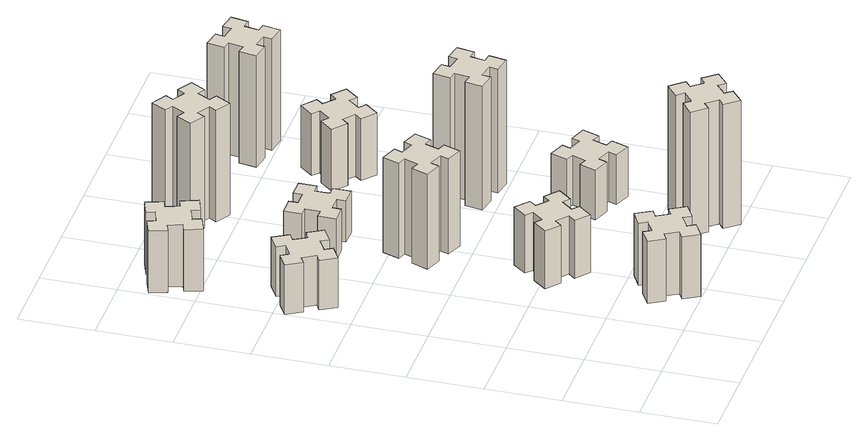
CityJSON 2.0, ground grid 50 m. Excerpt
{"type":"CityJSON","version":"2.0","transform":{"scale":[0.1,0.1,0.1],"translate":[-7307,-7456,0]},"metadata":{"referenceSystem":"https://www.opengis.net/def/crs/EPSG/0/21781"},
"CityObjects":{
"building1":{"type":"Building","attributes":{"class":"1000","function":"1000","usage":"1000","yearOfConstruction":2016,"roofType":"1000","measuredHeight":36,"storeysAboveGround":30,"storeysBelowGround":0},"geometry":[{"type":"Solid","lod":"1","boundaries":[[[[0,1,2,3,4,5,6,7,8,9,10,11,12,13,14,15,16,17,18,19]],[[17,16,20,21]],[[16,15,22,20]],[[15,14,23,22]],[[14,13,24,23]],[[13,12,25,24]],[[12,11,26,25]],[[11,10,27,26]],[[10,9,28,27]],[[9,8,29,28]],[[8,7,30,29]],[[7,6,31,30]],[[6,5,32,31]],[[5,4,33,32]],[[4,3,34,33]],[[3,2,35,34]],[[2,1,36,35]],[[1,0,37,36]],[[0,19,38,37]],[[19,18,39,38]],[[18,17,21,39]],[[24,25,26,27,28,29,30,31,32,33,34,35,36,37,38,39,21,20,22,23]]]]}]},
"building2":{"type":"Building","attributes":{"class":"1000","function":"1000","usage":"1000","yearOfConstruction":2016,"roofType":"1000","measuredHeight":45,"storeysAboveGround":30,"storeysBelowGround":0},"geometry":[{"type":"Solid","lod":"1","boundaries":[[[[40,41,42,43,44,45,46,47,48,49,50,51,52,53,54,55,56,57,58,59]],[[57,56,60,61]],[[56,55,62,60]],[[55,54,63,62]],[[54,53,64,63]],[[53,52,65,64]],[[52,51,66,65]],[[51,50,67,66]],[[50,49,68,67]],[[49,48,69,68]],[[48,47,70,69]],[[47,46,71,70]],[[46,45,72,71]],[[45,44,73,72]],[[44,43,74,73]],[[43,42,75,74]],[[42,41,76,75]],[[41,40,77,76]],[[40,59,78,77]],[[59,58,79,78]],[[58,57,61,79]],[[64,65,66,67,68,69,70,71,72,73,74,75,76,77,78,79,61,60,62,63]]]]}]},
"building3":{"type":"Building","attributes":{"class":"1000","function":"1000","usage":"1000","yearOfConstruction":2016,"roofType":"1000","measuredHeight":45,"storeysAboveGround":30,"storeysBelowGround":0},"geometry":[{"type":"Solid","lod":"1","boundaries":[[[[80,81,82,83,84,85,86,87,88,89,90,91,92,93,94,95,96,97,98,99]],[[97,96,100,101]],[[96,95,102,100]],[[95,94,103,102]],[[94,93,104,103]],[[93,92,105,104]],[[92,91,106,105]],[[91,90,107,106]],[[90,89,108,107]],[[89,88,109,108]],[[88,87,110,109]],[[87,86,111,110]],[[86,85,112,111]],[[85,84,113,112]],[[84,83,114,113]],[[83,82,115,114]],[[82,81,116,115]],[[81,80,117,116]],[[80,99,118,117]],[[99,98,119,118]],[[98,97,101,119]],[[104,105,106,107,108,109,110,111,112,113,114,115,116,117,118,119,101,100,102,103]]]]}]},
"building4":{"type":"Building","attributes":{"class":"1000","function":"1000","usage":"1000","yearOfConstruction":2016,"roofType":"1000","measuredHeight":42,"storeysAboveGround":30,"storeysBelowGround":0},"geometry":[{"type":"Solid","lod":"1","boundaries":[[[[120,121,122,123,124,125,126,127,128,129,130,131,132,133,134,135,136,137,138,139]],[[137,136,140,141]],[[136,135,142,140]],[[135,134,143,142]],[[134,133,144,143]],[[133,132,145,144]],[[132,131,146,145]],[[131,130,147,146]],[[130,129,148,147]],[[129,128,149,148]],[[128,127,150,149]],[[127,126,151,150]],[[126,125,152,151]],[[125,124,153,152]],[[124,123,154,153]],[[123,122,155,154]],[[122,121,156,155]],[[121,120,157,156]],[[120,139,158,157]],[[139,138,159,158]],[[138,137,141,159]],[[144,145,146,147,148,149,150,151,152,153,154,155,156,157,158,159,141,140,142,143]]]]}]},
"building5":{"type":"Building","attributes":{"class":"1000","function":"1000","usage":"1000","yearOfConstruction":2016,"roofType":"1000","measuredHeight":69,"storeysAboveGround":30,"storeysBelowGround":0},"geometry":[{"type":"Solid","lod":"1","boundaries":[[[[160,161,162,163,164,165,166,167,168,169,170,171,172,173,174,175,176,177,178,179]],[[177,176,180,181]],[[176,175,182,180]],[[175,174,183,182]],[[174,173,184,183]],[[173,172,185,184]],[[172,171,186,185]],[[171,170,187,186]],[[170,169,188,187]],[[169,168,189,188]],[[168,167,190,189]],[[167,166,191,190]],[[166,165,192,191]],[[165,164,193,192]],[[164,163,194,193]],[[163,162,195,194]],[[162,161,196,195]],[[161,160,197,196]],[[160,179,198,197]],[[179,178,199,198]],[[178,177,181,199]],[[184,185,186,187,188,189,190,191,192,193,194,195,196,197,198,199,181,180,182,183]]]]}]},
"building6":{"type":"Building","attributes":{"class":"1000","function":"1000","usage":"1000","yearOfConstruction":2016,"roofType":"1000","measuredHeight":30,"storeysAboveGround":30,"storeysBelowGround":0},"geometry":[{"type":"Solid","lod":"1","boundaries":[[[[200,201,202,203,204,205,206,207,208,209,210,211,212,213,214,215,216,217,218,219]],[[217,216,220,221]],[[216,215,222,220]],[[215,214,223,222]],[[214,213,224,223]],[[213,212,225,224]],[[212,211,226,225]],[[211,210,227,226]],[[210,209,228,227]],[[209,208,229,228]],[[208,207,230,229]],[[207,206,231,230]],[[206,205,232,231]],[[205,204,233,232]],[[204,203,234,233]],[[203,202,235,234]],[[202,201,236,235]],[[201,200,237,236]],[[200,219,238,237]],[[219,218,239,238]],[[218,217,221,239]],[[224,225,226,227,228,229,230,231,232,233,234,235,236,237,238,239,221,220,222,223]]]]}]},
"building7":{"type":"Building","attributes":{"class":"1000","function":"1000","usage":"1000","yearOfConstruction":2016,"roofType":"1000","measuredHeight":90,"storeysAboveGround":30,"storeysBelowGround":0},"geometry":[{"type":"Solid","lod":"1","boundaries":[[[[240,241,242,243,244,245,246,247,248,249,250,251,252,253,254,255,256,257,258,259]],[[257,256,260,261]],[[256,255,262,260]],[[255,254,263,262]],[[254,253,264,263]],[[253,252,265,264]],[[252,251,266,265]],[[251,250,267,266]],[[250,249,268,267]],[[249,248,269,268]],[[248,247,270,269]],[[247,246,271,270]],[[246,245,272,271]],[[245,244,273,272]],[[244,243,274,273]],[[243,242,275,274]],[[242,241,276,275]],[[241,240,277,276]],[[240,259,278,277]],[[259,258,279,278]],[[258,257,261,279]],[[264,265,266,267,268,269,270,271,272,273,274,275,276,277,278,279,261,260,262,263]]]]}]},
"building8":{"type":"Building","attributes":{"class":"1000","function":"1000","usage":"1000","yearOfConstruction":2016,"roofType":"1000","measuredHeight":81,"storeysAboveGround":30,"storeysBelowGround":0},"geometry":[{"type":"Solid","lod":"1","boundaries":[[[[280,281,282,283,284,285,286,287,288,289,290,291,292,293,294,295,296,297,298,299]],[[297,296,300,301]],[[296,295,302,300]],[[295,294,303,302]],[[294,293,304,303]],[[293,292,305,304]],[[292,291,306,305]],[[291,290,307,306]],[[290,289,308,307]],[[289,288,309,308]],[[288,287,310,309]],[[287,286,311,310]],[[286,285,312,311]],[[285,284,313,312]],[[284,283,314,313]],[[283,282,315,314]],[[282,281,316,315]],[[281,280,317,316]],[[280,299,318,317]],[[299,298,319,318]],[[298,297,301,319]],[[304,305,306,307,308,309,310,311,312,313,314,315,316,317,318,319,301,300,302,303]]]]}]},
"building9":{"type":"Building","attributes":{"class":"1000","function":"1000","usage":"1000","yearOfConstruction":2016,"roofType":"1000","measuredHeight":36,"storeysAboveGround":30,"storeysBelowGround":0},"geometry":[{"type":"Solid","lod":"1","boundaries":[[[[320,321,322,323,324,325,326,327,328,329,330,331,332,333,334,335,336,337,338,339]],[[337,336,340,341]],[[336,335,342,340]],[[335,334,343,342]],[[334,333,344,343]],[[333,332,345,344]],[[332,331,346,345]],[[331,330,347,346]],[[330,329,348,347]],[[329,328,349,348]],[[328,327,350,349]],[[327,326,351,350]],[[326,325,352,351]],[[325,324,353,352]],[[324,323,354,353]],[[323,322,355,354]],[[322,321,356,355]],[[321,320,357,356]],[[320,339,358,357]],[[339,338,359,358]],[[338,337,341,359]],[[344,345,346,347,348,349,350,351,352,353,354,355,356,357,358,359,341,340,342,343]]]]}]},
"building10":{"type":"Building","attributes":{"class":"1000","function":"1000","usage":"1000","yearOfConstruction":2016,"roofType":"1000","measuredHeight":90,"storeysAboveGround":30,"storeysBelowGround":0},"geometry":[{"type":"Solid","lod":"1","boundaries":[[[[360,361,362,363,364,365,366,367,368,369,370,371,372,373,374,375,376,377,378,379]],[[377,376,380,381]],[[376,375,382,380]],[[375,374,383,382]],[[374,373,384,383]],[[373,372,385,384]],[[372,371,386,385]],[[371,370,387,386]],[[370,369,388,387]],[[369,368,389,388]],[[368,367,390,389]],[[367,366,391,390]],[[366,365,392,391]],[[365,364,393,392]],[[364,363,394,393]],[[363,362,395,394]],[[362,361,396,395]],[[361,360,397,396]],[[360,379,398,397]],[[379,378,399,398]],[[378,377,381,399]],[[384,385,386,387,388,389,390,391,392,393,394,395,396,397,398,399,381,380,382,383]]]]}]},
"building11":{"type":"Building","attributes":{"class":"1000","function":"1000","usage":"1000","yearOfConstruction":2016,"roofType":"1000","measuredHeight":45,"storeysAboveGround":30,"storeysBelowGround":0},"geometry":[{"type":"Solid","lod":"1","boundaries":[[[[400,401,402,403,404,405,406,407,408,409,410,411,412,413,414,415,416,417,418,419]],[[417,416,420,421]],[[416,415,422,420]],[[415,414,423,422]],[[414,413,424,423]],[[413,412,425,424]],[[412,411,426,425]],[[411,410,427,426]],[[410,409,428,427]],[[409,408,429,428]],[[408,407,430,429]],[[407,406,431,430]],[[406,405,432,431]],[[405,404,433,432]],[[404,403,434,433]],[[403,402,435,434]],[[402,401,436,435]],[[401,400,437,436]],[[400,419,438,437]],[[419,418,439,438]],[[418,417,421,439]],[[424,425,426,427,428,429,430,431,432,433,434,435,436,437,438,439,421,420,422,423]]]]}]},
"building12":{"type":"Building","attributes":{"class":"1000","function":"1000","usage":"1000","yearOfConstruction":2016,"roofType":"1000","measuredHeight":81,"storeysAboveGround":30,"storeysBelowGround":0},"geometry":[{"type":"Solid","lod":"1","boundaries":[[[[440,441,442,443,444,445,446,447,448,449,450,451,452,453,454,455,456,457,458,459]],[[457,456,460,461]],[[456,455,462,460]],[[455,454,463,462]],[[454,453,464,463]],[[453,452,465,464]],[[452,451,466,465]],[[451,450,467,466]],[[450,449,468,467]],[[449,448,469,468]],[[448,447,470,469]],[[447,446,471,470]],[[446,445,472,471]],[[445,444,473,472]],[[444,443,474,473]],[[443,442,475,474]],[[442,441,476,475]],[[441,440,477,476]],[[440,459,478,477]],[[459,458,479,478]],[[458,457,461,479]],[[464,465,466,467,468,469,470,471,472,473,474,475,476,477,478,479,461,460,462,463]]]]}]}
},
"vertices":[
[356,2377,0],[306,2464,0],[358,2494,0],[298,2598,0],[194,2538,0],[224,2486,0],[137,2436,0],[107,2488,0],[3,2428,0],[63,2324,0],[115,2354,0],[165,2267,0],[113,2237,0],[173,2133,0],[277,2193,0],[247,2245,0],[334,2295,0],[364,2243,0],[468,2303,0],[408,2407,0],[334,2295,360],[364,2243,360],[247,2245,360],[277,2193,360],[173,2133,360],[113,2237,360],[165,2267,360],[115,2354,360],[63,2324,360],[3,2428,360],[107,2488,360],[137,2436,360],[224,2486,360],[194,2538,360],[298,2598,360],[358,2494,360],[306,2464,360],[356,2377,360],[408,2407,360],[468,2303,360],
[855,234,0],[905,147,0],[853,117,0],[913,13,0],[1017,73,0],[987,125,0],[1074,175,0],[1104,123,0],[1208,183,0],[1148,287,0],[1096,257,0],[1046,344,0],[1098,374,0],[1038,478,0],[934,418,0],[964,366,0],[877,316,0],[847,368,0],[743,308,0],[803,204,0],[877,316,450],[847,368,450],[964,366,450],[934,418,450],[1038,478,450],[1098,374,450],[1046,344,450],[1096,257,450],[1148,287,450],[1208,183,450],[1104,123,450],[1074,175,450],[987,125,450],[1017,73,450],[913,13,450],[853,117,450],[905,147,450],[855,234,450],[803,204,450],[743,308,450],
[226,3085,0],[320,3119,0],[340,3063,0],[453,3104,0],[412,3217,0],[356,3196,0],[322,3290,0],[378,3310,0],[337,3423,0],[224,3382,0],[245,3326,0],[151,3292,0],[130,3348,0],[17,3307,0],[59,3194,0],[115,3215,0],[149,3121,0],[93,3100,0],[134,2987,0],[247,3029,0],[149,3121,450],[93,3100,450],[115,3215,450],[59,3194,450],[17,3307,450],[130,3348,450],[151,3292,450],[245,3326,450],[224,3382,450],[337,3423,450],[378,3310,450],[322,3290,450],[356,3196,450],[412,3217,450],[453,3104,450],[340,3063,450],[320,3119,450],[226,3085,450],[247,3029,450],[134,2987,450],
[1027,876,0],[1092,953,0],[1138,914,0],[1215,1006,0],[1123,1083,0],[1084,1037,0],[1008,1102,0],[1046,1148,0],[954,1225,0],[877,1133,0],[923,1094,0],[859,1018,0],[813,1056,0],[736,964,0],[828,887,0],[866,933,0],[943,869,0],[904,823,0],[996,746,0],[1073,838,0],[943,869,420],[904,823,420],[866,933,420],[828,887,420],[736,964,420],[813,1056,420],[859,1018,420],[923,1094,420],[877,1133,420],[954,1225,420],[1046,1148,420],[1008,1102,420],[1084,1037,420],[1123,1083,420],[1215,1006,420],[1138,914,420],[1092,953,420],[1027,876,420],[1073,838,420],[996,746,420],
[1062,1741,0],[1096,1835,0],[1152,1814,0],[1193,1927,0],[1080,1968,0],[1060,1912,0],[966,1946,0],[987,2002,0],[874,2043,0],[833,1930,0],[889,1910,0],[855,1816,0],[799,1837,0],[757,1724,0],[870,1683,0],[891,1739,0],[985,1705,0],[964,1649,0],[1077,1607,0],[1118,1720,0],[985,1705,690],[964,1649,690],[891,1739,690],[870,1683,690],[757,1724,690],[799,1837,690],[855,1816,690],[889,1910,690],[833,1930,690],[874,2043,690],[987,2002,690],[966,1946,690],[1060,1912,690],[1080,1968,690],[1193,1927,690],[1152,1814,690],[1096,1835,690],[1062,1741,690],[1118,1720,690],[1077,1607,690],
[985,2415,0],[985,2515,0],[1045,2515,0],[1045,2635,0],[925,2635,0],[925,2575,0],[825,2575,0],[825,2635,0],[705,2635,0],[705,2515,0],[765,2515,0],[765,2415,0],[705,2415,0],[705,2295,0],[825,2295,0],[825,2355,0],[925,2355,0],[925,2295,0],[1045,2295,0],[1045,2415,0],[925,2355,300],[925,2295,300],[825,2355,300],[825,2295,300],[705,2295,300],[705,2415,300],[765,2415,300],[765,2515,300],[705,2515,300],[705,2635,300],[825,2635,300],[825,2575,300],[925,2575,300],[925,2635,300],[1045,2635,300],[1045,2515,300],[985,2515,300],[985,2415,300],[1045,2415,300],[1045,2295,300],
[1848,129,0],[1924,193,0],[1963,147,0],[2055,224,0],[1978,316,0],[1932,278,0],[1867,354,0],[1913,393,0],[1836,485,0],[1744,408,0],[1783,362,0],[1706,297,0],[1668,343,0],[1576,266,0],[1653,174,0],[1699,213,0],[1763,136,0],[1717,98,0],[1794,6,0],[1886,83,0],[1763,136,900],[1717,98,900],[1699,213,900],[1653,174,900],[1576,266,900],[1668,343,900],[1706,297,900],[1783,362,900],[1744,408,900],[1836,485,900],[1913,393,900],[1867,354,900],[1932,278,900],[1978,316,900],[2055,224,900],[1963,147,900],[1924,193,900],[1848,129,900],[1886,83,900],[1794,6,900],
[1074,3376,0],[987,3426,0],[1017,3478,0],[913,3538,0],[853,3434,0],[905,3404,0],[855,3317,0],[803,3347,0],[743,3243,0],[847,3183,0],[877,3235,0],[964,3185,0],[934,3133,0],[1038,3073,0],[1098,3177,0],[1046,3207,0],[1096,3294,0],[1148,3264,0],[1208,3368,0],[1104,3428,0],[1096,3294,810],[1148,3264,810],[1046,3207,810],[1098,3177,810],[1038,3073,810],[934,3133,810],[964,3185,810],[877,3235,810],[847,3183,810],[743,3243,810],[803,3347,810],[855,3317,810],[905,3404,810],[853,3434,810],[913,3538,810],[1017,3478,810],[987,3426,810],[1074,3376,810],[1104,3428,810],[1208,3368,810],
[1731,899,0],[1825,865,0],[1804,809,0],[1917,767,0],[1958,880,0],[1902,901,0],[1936,995,0],[1992,974,0],[2033,1087,0],[1920,1128,0],[1900,1072,0],[1806,1106,0],[1827,1162,0],[1714,1203,0],[1673,1090,0],[1729,1070,0],[1695,976,0],[1639,997,0],[1597,884,0],[1710,843,0],[1695,976,360],[1639,997,360],[1729,1070,360],[1673,1090,360],[1714,1203,360],[1827,1162,360],[1806,1106,360],[1900,1072,360],[1920,1128,360],[2033,1087,360],[1992,974,360],[1936,995,360],[1902,901,360],[1958,880,360],[1917,767,360],[1804,809,360],[1825,865,360],[1731,899,360],[1710,843,360],[1597,884,360],
[1815,1657,0],[1832,1755,0],[1891,1745,0],[1912,1863,0],[1794,1884,0],[1784,1825,0],[1685,1842,0],[1696,1901,0],[1577,1922,0],[1557,1804,0],[1616,1794,0],[1598,1695,0],[1539,1706,0],[1518,1587,0],[1637,1567,0],[1647,1626,0],[1745,1608,0],[1735,1549,0],[1853,1528,0],[1874,1647,0],[1745,1608,900],[1735,1549,900],[1647,1626,900],[1637,1567,900],[1518,1587,900],[1539,1706,900],[1598,1695,900],[1616,1794,900],[1557,1804,900],[1577,1922,900],[1696,1901,900],[1685,1842,900],[1784,1825,900],[1794,1884,900],[1912,1863,900],[1891,1745,900],[1832,1755,900],[1815,1657,900],[1874,1647,900],[1853,1528,900],
[1824,2617,0],[1748,2682,0],[1786,2728,0],[1694,2805,0],[1617,2713,0],[1663,2674,0],[1599,2598,0],[1553,2636,0],[1476,2544,0],[1568,2467,0],[1606,2513,0],[1683,2449,0],[1644,2403,0],[1736,2326,0],[1813,2418,0],[1767,2456,0],[1832,2533,0],[1878,2494,0],[1955,2586,0],[1863,2663,0],[1832,2533,450],[1878,2494,450],[1767,2456,450],[1813,2418,450],[1736,2326,450],[1644,2403,450],[1683,2449,450],[1606,2513,450],[1568,2467,450],[1476,2544,450],[1553,2636,450],[1599,2598,450],[1663,2674,450],[1617,2713,450],[1694,2805,450],[1786,2728,450],[1748,2682,450],[1824,2617,450],[1863,2663,450],[1955,2586,450],
[1915,3137,0],[1932,3235,0],[1991,3225,0],[2012,3343,0],[1894,3364,0],[1884,3305,0],[1785,3322,0],[1796,3381,0],[1677,3402,0],[1657,3284,0],[1716,3274,0],[1698,3175,0],[1639,3186,0],[1618,3067,0],[1737,3047,0],[1747,3106,0],[1845,3088,0],[1835,3029,0],[1953,3008,0],[1974,3127,0],[1845,3088,810],[1835,3029,810],[1747,3106,810],[1737,3047,810],[1618,3067,810],[1639,3186,810],[1698,3175,810],[1716,3274,810],[1657,3284,810],[1677,3402,810],[1796,3381,810],[1785,3322,810],[1884,3305,810],[1894,3364,810],[2012,3343,810],[1991,3225,810],[1932,3235,810],[1915,3137,810],[1974,3127,810],[1953,3008,810]
]}
